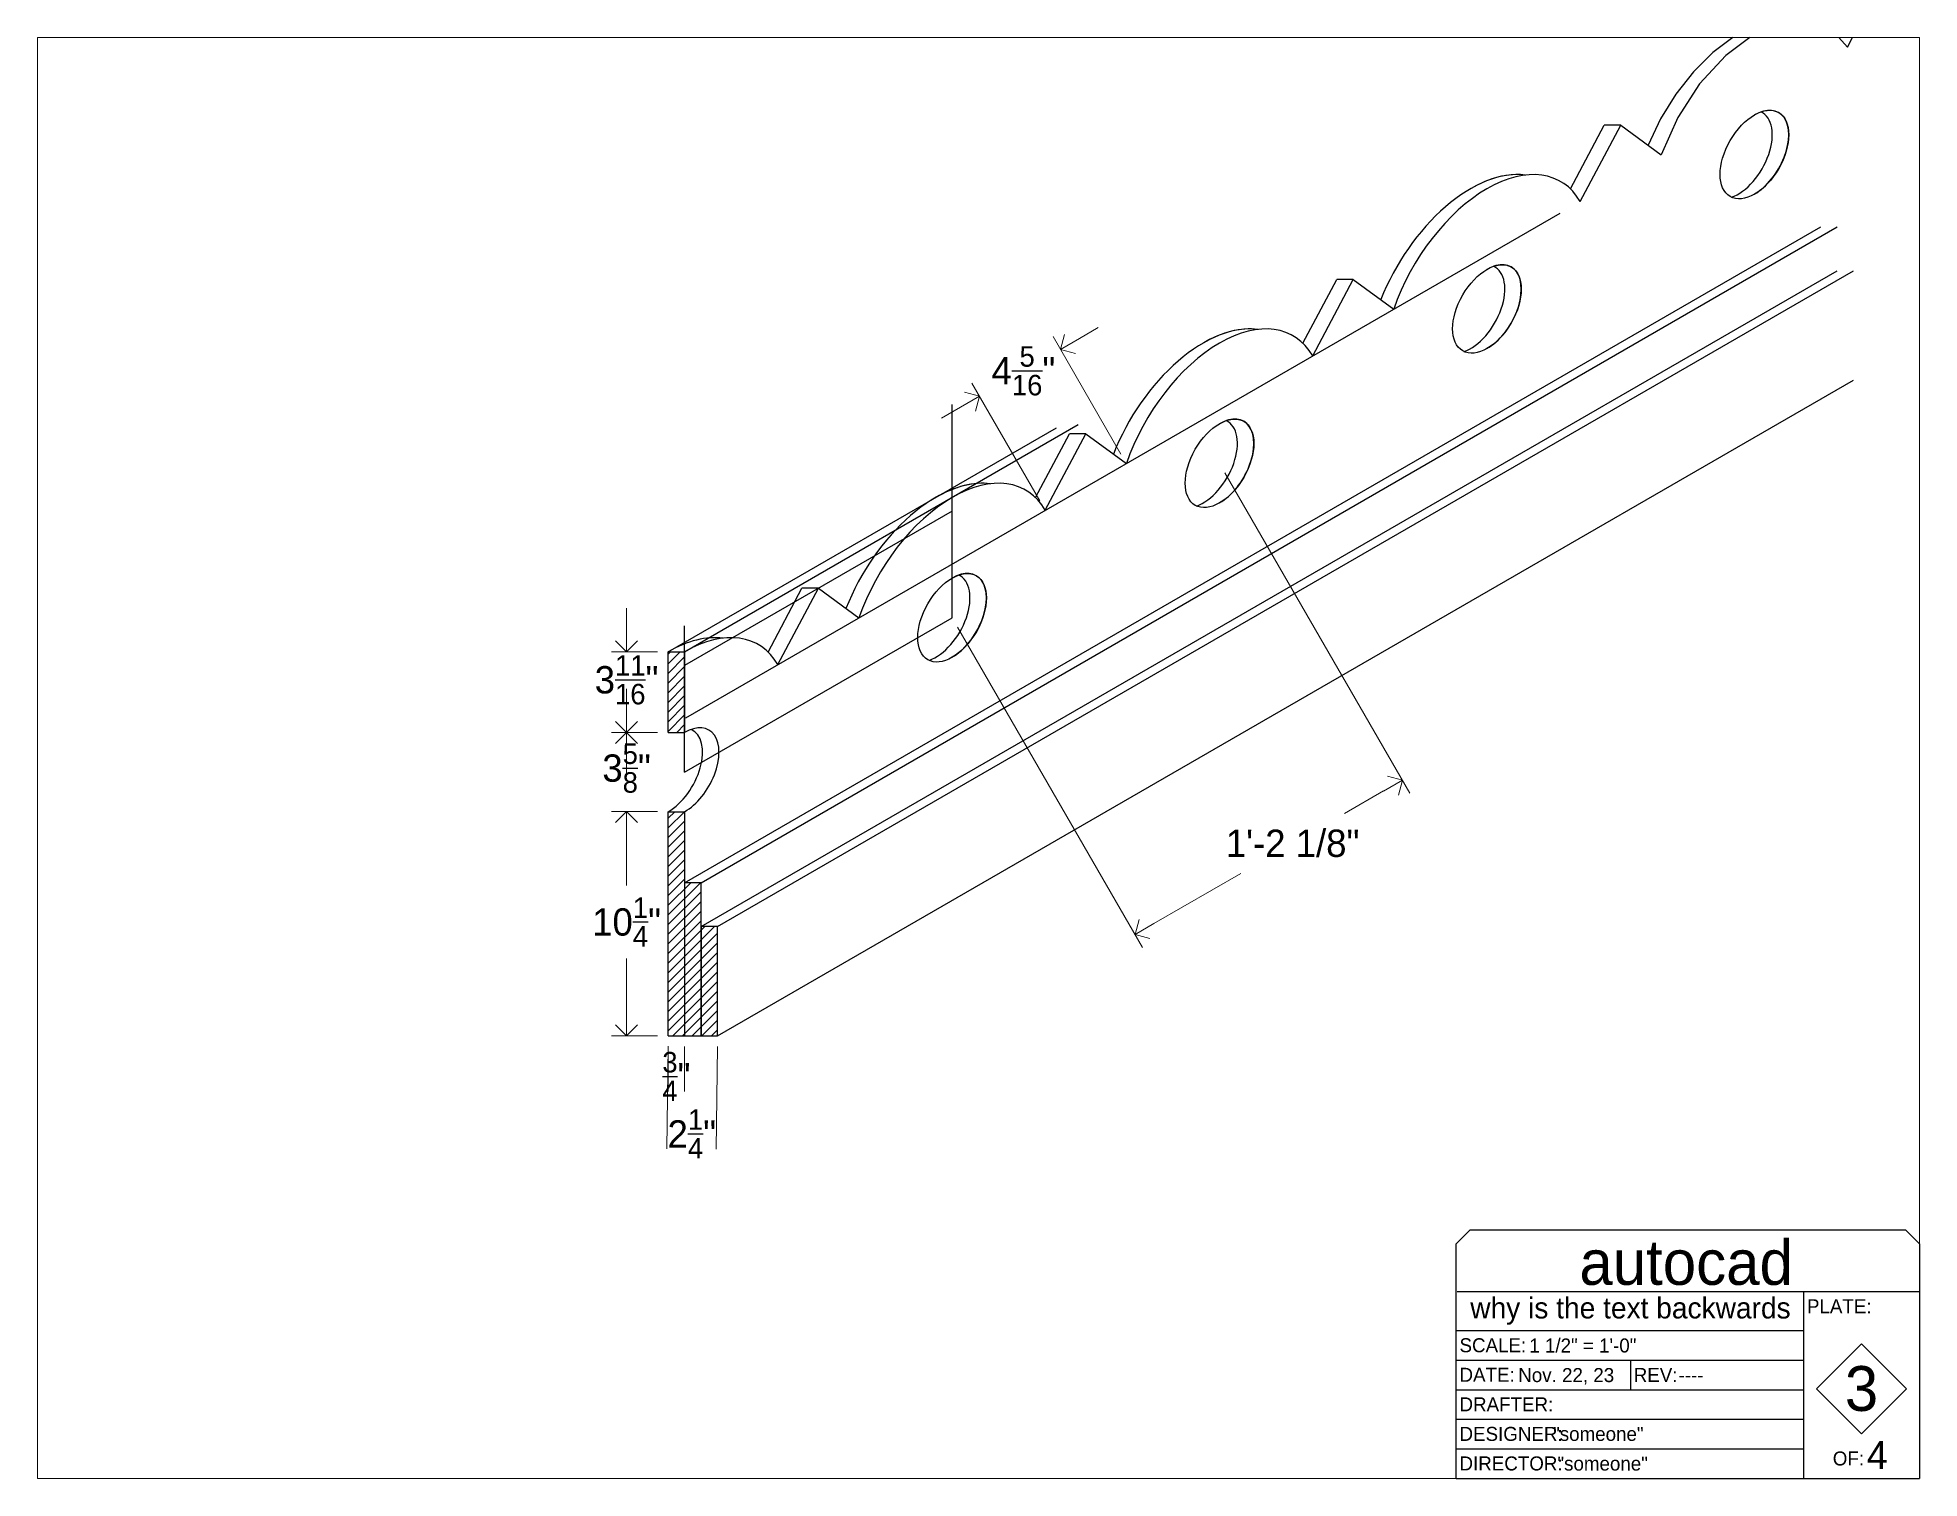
# Paper-space layout 'ground row' of a CAD drawing. Header units: inches. Extents: x 0 to 10.7, y 0 to 8.2.
# The model-space entities are those that its viewports show. They can reach past a viewport. Long polylines and large blocks are cut down to what shows.
import ezdxf

# ---------------------------------------------------------------- set-up
doc = ezdxf.new("R2010")
doc.units = ezdxf.units.IN
doc.header["$MEASUREMENT"] = 0
doc.header["$PDMODE"] = 2
for name, color, linetype in [('Dimension', 1, 'Continuous'), ('Platform -  Framing', 7, 'Continuous'), ('TITLE BLOCK', 7, 'Continuous')]:
    doc.layers.add(name, color=color, linetype=linetype)
doc.layers.add('View Ports', color=7, linetype='Continuous', lineweight=5, plot=False)
doc.layers.add('working lines', color=50, linetype='Continuous', plot=False)
doc.styles.add('1 - CCM', font='nrkis.ttf', dxfattribs={"height": 0.15625})
doc.styles.get("Standard").update_dxf_attribs({"font": 'nrkis.ttf'})
doc.dimstyles.new('paper space', dxfattribs={"dimtxt": 0.15625, "dimasz": 0.125, "dimexe": 0.085938, "dimexo": 0.0625, "dimgap": 0.09, "dimtad": 0, "dimtih": 1, "dimtoh": 1, "dimdec": 4, "dimzin": 0, "dimdsep": 46, "dimlunit": 4, "dimtxsty": '1 - CCM', "dimblk": 'OPEN90', "dimcen": 0.09, "dimclrd": 7, "dimclre": 1, "dimclrt": 1, "dimadec": 1, "dimazin": 0, "dimtfac": 0.75, "dimtdec": 4, "dimtofl": 0, "dimtmove": 0, "dimatfit": 3, "dimldrblk": 'OPEN90', "dimfxl": 1, "dimtolj": 1, "dimtzin": 0, "dimlwd": 13, "dimlwe": 13, "dimarcsym": 1})

# ---------------------------------------------------------------- blocks, each defined once
blk = doc.blocks.new('_Open90')
at = {"color": 0, "linetype": 'ByBlock', "lineweight": -2}
for p, q in [((0, 0), (-1, 0)), ((-0.5, 0.5), (0, 0)), ((0, 0), (-0.5, -0.5))]:
    blk.add_line(p, q, dxfattribs=at)
blk = doc.blocks.new('*D17')
at = {"layer": 'Defpoints', "color": 0, "transparency": 16777216}
for p in [(3.356, 3.808), (3.594, 3.808), (3.594, 2.526)]:
    blk.add_point(p, dxfattribs=at)
at = {"layer": 'Dimension', "color": 1, "lineweight": 13, "transparency": 16777216}
for p, q in [((3.532, 3.808), (3.27, 3.808)), ((3.532, 2.526), (3.27, 2.526))]:
    blk.add_line(p, q, dxfattribs=at)
at = {"layer": 'Dimension', "color": 7, "linetype": 'Continuous', "lineweight": 13, "transparency": 16777216}
for p, q in [((3.356, 3.683), (3.356, 3.385)), ((3.356, 2.651), (3.356, 2.969))]:
    blk.add_line(p, q, dxfattribs=at)
at = {"layer": 'Dimension', "color": 7, "lineweight": 13, "transparency": 16777216, "xscale": 0.125, "yscale": 0.125, "zscale": 0.125}
for p, rotation in [((3.356, 3.808), 90), ((3.356, 2.526), 270)]:
    blk.add_blockref('_Open90', p, dxfattribs=dict(at, rotation=rotation))
at = {"layer": 'Dimension', "color": 1, "transparency": 16777216, "insert": (3.356, 3.177), "char_height": 0.15625, "attachment_point": 5, "style": '1 - CCM'}
blk.add_mtext('\\A1;10{\\H0.75x;\\S1/4;}"', dxfattribs=at)
blk = doc.blocks.new('*D18')
at = {"layer": 'Defpoints', "color": 0, "transparency": 16777216}
for p in [(3.356, 4.261), (3.594, 4.261), (3.594, 3.808)]:
    blk.add_point(p, dxfattribs=at)
at = {"layer": 'Dimension', "color": 7, "linetype": 'Continuous', "lineweight": 13, "transparency": 16777216}
for p, q in [((3.356, 4.386), (3.356, 4.511)), ((3.356, 3.683), (3.356, 3.558))]:
    blk.add_line(p, q, dxfattribs=at)
at = {"layer": 'Dimension', "color": 1, "lineweight": 13, "transparency": 16777216}
for p, q in [((3.532, 4.261), (3.27, 4.261)), ((3.532, 3.808), (3.27, 3.808))]:
    blk.add_line(p, q, dxfattribs=at)
at = {"layer": 'Dimension', "color": 7, "lineweight": 13, "transparency": 16777216, "xscale": 0.125, "yscale": 0.125, "zscale": 0.125}
for p, rotation in [((3.356, 4.261), 270), ((3.356, 3.808), 90)]:
    blk.add_blockref('_Open90', p, dxfattribs=dict(at, rotation=rotation))
at = {"layer": 'Dimension', "color": 1, "transparency": 16777216, "insert": (3.356, 4.057), "char_height": 0.15625, "attachment_point": 5, "style": '1 - CCM'}
blk.add_mtext('\\A1;3{\\H0.75x;\\S5/8;}"', dxfattribs=at)
blk = doc.blocks.new('*D21')
at = {"layer": 'Defpoints', "color": 0, "transparency": 16777216}
for p in [(3.594, 2.529), (3.875, 2.526), (3.869, 1.963)]:
    blk.add_point(p, dxfattribs=at)
at = {"layer": 'Dimension', "color": 1, "lineweight": 13, "transparency": 16777216}
for p, q in [((3.593, 2.467), (3.587, 1.88)), ((3.875, 2.464), (3.868, 1.877))]:
    blk.add_line(p, q, dxfattribs=at)
at = {"layer": 'Dimension', "color": 1, "transparency": 16777216, "insert": (3.729, 1.965), "char_height": 0.15625, "attachment_point": 5, "style": '1 - CCM'}
blk.add_mtext('\\A1;2{\\H0.75x;\\S1/4;}"', dxfattribs=at)
blk = doc.blocks.new('*D23')
at = {"layer": 'Defpoints', "color": 0, "transparency": 16777216}
for p in [(5.373, 6.183), (6.213, 5.799), (5.75, 5.532)]:
    blk.add_point(p, dxfattribs=at)
at = {"layer": 'Dimension', "color": 7, "linetype": 'Continuous', "lineweight": 13, "transparency": 16777216}
for p, q in [((5.945, 6.514), (6.053, 6.576)), ((5.265, 6.121), (5.157, 6.058))]:
    blk.add_line(p, q, dxfattribs=at)
at = {"layer": 'Dimension', "color": 1, "lineweight": 13, "transparency": 16777216}
for p, q in [((6.182, 5.853), (5.794, 6.526)), ((5.718, 5.586), (5.33, 6.258))]:
    blk.add_line(p, q, dxfattribs=at)
at = {"layer": 'Dimension', "color": 7, "lineweight": 13, "transparency": 16777216, "xscale": 0.125, "yscale": 0.125, "zscale": 0.125}
for p, rotation in [((5.837, 6.451), 209.9999999999999), ((5.373, 6.183), 29.99999999999986)]:
    blk.add_blockref('_Open90', p, dxfattribs=dict(at, rotation=rotation))
at = {"layer": 'Dimension', "color": 1, "transparency": 16777216, "insert": (5.625, 6.329), "char_height": 0.15625, "attachment_point": 5, "style": '1 - CCM'}
blk.add_mtext('\\A1;4{\\H0.75x;\\S5/16;}"', dxfattribs=at)
blk = doc.blocks.new('*D25')
at = {"layer": 'Defpoints', "color": 0, "transparency": 16777216}
for p in [(3.594, 2.526), (3.688, 2.526), (3.688, 2.293)]:
    blk.add_point(p, dxfattribs=at)
at = {"layer": 'Dimension', "color": 1, "lineweight": 13, "transparency": 16777216}
for p, q in [((3.594, 2.464), (3.594, 2.207)), ((3.688, 2.464), (3.688, 2.207))]:
    blk.add_line(p, q, dxfattribs=at)
at = {"layer": 'Dimension', "color": 1, "transparency": 16777216, "insert": (3.641, 2.293), "char_height": 0.15625, "attachment_point": 5, "style": '1 - CCM'}
blk.add_mtext('\\A1;{\\H0.75x;\\S3/4;}"', dxfattribs=at)
blk = doc.blocks.new('*D26')
at = {"layer": 'Defpoints', "color": 0, "transparency": 16777216}
for p in [(3.356, 4.722), (3.594, 4.722), (3.594, 4.261)]:
    blk.add_point(p, dxfattribs=at)
at = {"layer": 'Dimension', "color": 7, "linetype": 'Continuous', "lineweight": 13, "transparency": 16777216}
for p, q in [((3.356, 4.847), (3.356, 4.972)), ((3.356, 4.136), (3.356, 4.011))]:
    blk.add_line(p, q, dxfattribs=at)
at = {"layer": 'Dimension', "color": 1, "lineweight": 13, "transparency": 16777216}
for p, q in [((3.532, 4.722), (3.27, 4.722)), ((3.532, 4.261), (3.27, 4.261))]:
    blk.add_line(p, q, dxfattribs=at)
at = {"layer": 'Dimension', "color": 7, "lineweight": 13, "transparency": 16777216, "xscale": 0.125, "yscale": 0.125, "zscale": 0.125}
for p, rotation in [((3.356, 4.722), 270), ((3.356, 4.261), 90)]:
    blk.add_blockref('_Open90', p, dxfattribs=dict(at, rotation=rotation))
at = {"layer": 'Dimension', "color": 1, "transparency": 16777216, "insert": (3.356, 4.562), "char_height": 0.15625, "attachment_point": 5, "style": '1 - CCM'}
blk.add_mtext('\\A1;3{\\H0.75x;\\S11/16;}"', dxfattribs=at)
blk = doc.blocks.new('*D27')
at = {"layer": 'Defpoints', "color": 0, "transparency": 16777216}
for p in [(6.746, 5.8), (5.217, 4.917), (7.792, 3.988)]:
    blk.add_point(p, dxfattribs=at)
at = {"layer": 'Dimension', "color": 1, "lineweight": 13, "transparency": 16777216}
for p, q in [((6.777, 5.746), (7.835, 3.914)), ((5.248, 4.863), (6.306, 3.031))]:
    blk.add_line(p, q, dxfattribs=at)
at = {"layer": 'Dimension', "color": 7, "linetype": 'Continuous', "lineweight": 13, "transparency": 16777216}
for p, q in [((7.684, 3.926), (7.461, 3.797)), ((6.371, 3.168), (6.868, 3.455))]:
    blk.add_line(p, q, dxfattribs=at)
at = {"layer": 'Dimension', "color": 7, "lineweight": 13, "transparency": 16777216, "xscale": 0.125, "yscale": 0.125, "zscale": 0.125}
for p, rotation in [((7.792, 3.988), 30), ((6.263, 3.105), 210)]:
    blk.add_blockref('_Open90', p, dxfattribs=dict(at, rotation=rotation))
at = {"layer": 'Dimension', "color": 1, "transparency": 16777216, "insert": (7.164, 3.626), "char_height": 0.15625, "attachment_point": 5, "style": '1 - CCM'}
blk.add_mtext('\\A1;1\'-2 1/8"', dxfattribs=at)

msp = doc.modelspace()

# ---------------------------------------------------------------- hatches: boundary and pattern name
at = {"layer": 'Platform -  Framing', "transparency": 33554661}
h = msp.add_hatch(dxfattribs=at)
h.set_pattern_fill('ANSI31', color=256, scale=2.5001, style=0)
h.paths.add_polyline_path([(900.142, 394.091), (899.392, 394.091), (899.392, 383.841), (900.142, 383.841), (900.142, 390.841)])
h.paths.add_polyline_path([(900.892, 390.841), (900.142, 390.841), (900.142, 383.841), (900.892, 383.841)])
h.paths.add_polyline_path([(901.642, 388.841), (900.892, 388.841), (900.892, 383.841), (901.642, 383.841)])
h.paths.add_polyline_path([(900.142, 401.404), (899.392, 401.404), (899.392, 397.716), (900.142, 397.716)])

# ---------------------------------------------------------------- linework, layer by layer
at = {"layer": 'Platform -  Framing'}
for p, q in [((942.956, 425.5), (942.206, 425.5)), ((900.142, 390.841), (952.104, 420.841)), ((900.892, 390.841), (952.854, 420.841)), ((900.892, 388.841), (952.854, 418.841)), ((901.642, 388.841), (953.604, 418.841)), ((930.724, 418.437), (929.974, 418.437)), ((901.642, 383.841), (953.604, 413.841)), ((918.491, 411.375), (917.741, 411.375)), ((906.258, 404.312), (905.508, 404.312)), ((899.392, 397.716), (899.392, 401.404)), ((899.392, 401.404), (900.142, 401.404)), ((900.142, 401.404), (900.142, 397.716)), ((899.392, 397.716), (900.142, 397.716)), ((899.392, 383.841), (899.392, 394.091)), ((899.392, 394.091), (900.142, 394.091)), ((900.142, 394.091), (900.142, 390.841)), ((900.892, 390.841), (900.142, 390.841)), ((900.142, 390.841), (900.142, 383.841)), ((900.892, 383.841), (900.892, 390.841)), ((901.642, 388.841), (900.892, 388.841)), ((900.892, 388.841), (900.892, 383.841)), ((901.642, 383.841), (901.642, 388.841)), ((899.392, 383.841), (901.642, 383.841))]:
    msp.add_line(p, q, dxfattribs=at)
for points in [[(952.89, 429.647), (954.439, 432.562)], [(953.334, 429.07), (955.189, 432.562), (957.043, 431.212)], [(940.658, 422.584), (942.206, 425.5)], [(941.102, 422.008), (942.956, 425.5), (944.811, 424.149)], [(928.425, 415.522), (929.974, 418.437)], [(928.869, 414.945), (930.724, 418.437), (932.578, 417.087)], [(916.192, 408.459), (917.741, 411.375)], [(916.636, 407.883), (918.491, 411.375), (920.346, 410.024)], [(903.96, 401.397), (905.508, 404.312)], [(904.404, 400.82), (906.258, 404.312), (908.113, 402.962)]]:
    msp.add_lwpolyline(points, dxfattribs=at)
for centre, major_axis, start_param, end_param in [((948.323, 424.154), (-3.368, -5.834), 9.658392, 11.248008), ((949.073, 424.154), (-3.368, -5.834), 2.819151, 5.034831), ((948.323, 424.154), (-3.368, -5.834), 3.375207, 3.926991), ((949.073, 424.154), (-3.368, -5.834), 2.819151, 3.926991), ((948.323, 424.154), (-1.11, -1.922), 0.592135, 3.192958), ((949.073, 424.154), (-1.11, -1.922), 0.785398, 3.926991), ((936.84, 417.091), (-3.368, -5.834), 2.819151, 5.034831), ((936.84, 417.091), (-3.368, -5.834), 2.819151, 3.926991), ((936.09, 417.091), (-3.368, -5.834), 9.658392, 11.248008), ((936.09, 417.091), (-3.368, -5.834), 9.658392, 11.248008), ((936.09, 417.091), (-3.368, -5.834), 3.375207, 3.926991), ((936.84, 417.091), (-1.11, -1.922), 0.785398, 3.926991), ((936.09, 417.091), (-1.11, -1.922), 0.592135, 3.192958), ((923.857, 410.029), (-3.368, -5.834), 9.658392, 11.248008), ((923.857, 410.029), (-3.368, -5.834), 9.658392, 11.248008), ((924.607, 410.029), (-3.368, -5.834), 2.819151, 5.034831), ((923.857, 410.029), (-3.368, -5.834), 3.375207, 3.926991), ((924.607, 410.029), (-3.368, -5.834), 2.819151, 3.926991), ((923.857, 410.029), (-1.11, -1.922), 0.592135, 3.192958), ((924.607, 410.029), (-1.11, -1.922), 0.785398, 3.926991), ((911.625, 402.966), (-3.368, -5.834), 9.658392, 11.248008), ((912.375, 402.966), (-3.368, -5.834), 2.819151, 5.034831), ((911.625, 402.966), (-3.368, -5.834), 3.375207, 3.926991), ((912.375, 402.966), (-3.368, -5.834), 2.819151, 3.926991), ((911.625, 402.966), (-1.11, -1.922), 0.592135, 3.192958), ((912.375, 402.966), (-1.11, -1.922), 0.785398, 3.926991), ((899.392, 395.904), (-3.368, -5.834), 3.375207, 3.926991), ((900.142, 395.904), (-3.368, -5.834), 2.819151, 3.926991), ((899.392, 395.904), (-1.11, -1.922), 0.785398, 3.192958), ((900.142, 395.904), (-1.11, -1.922), 0.785398, 3.926991)]:
    msp.add_ellipse(centre, major_axis=major_axis, ratio=0.57735, start_param=start_param, end_param=end_param, dxfattribs=at)
for centre in [(949.073, 424.154), (949.073, 424.154), (936.84, 417.091), (936.84, 417.091), (924.607, 410.029), (924.607, 410.029), (912.375, 402.966)]:
    msp.add_ellipse(centre, major_axis=(-1.11, -1.922), ratio=0.57735, dxfattribs=at)
at = {"layer": 'working lines'}
for p, q in [((900.191, 398.388), (940.182, 421.477)), ((912.375, 402.966), (912.375, 412.721)), ((899.392, 401.404), (917.148, 411.655)), ((900.142, 401.404), (918.148, 411.799)), ((912.375, 407.843), (900.142, 400.781)), ((900.142, 395.904), (912.375, 402.966)), ((900.142, 395.904), (900.142, 402.597))]:
    msp.add_line(p, q, dxfattribs=at)

psp = doc.layouts.new('ground row')

# ---------------------------------------------------------------- linework, layer by layer
at = {"layer": 'TITLE BLOCK'}
for p, q in [((8.105183, 1.062837), (10.085951, 1.062837)), ((10.085951, 1.062837), (10.746207, 1.062837)), ((10.085975, -0.004805), (10.085951, 1.062837)), ((8.09939, 0.840011), (10.085957, 0.840011)), ((8.09939, 0.671033), (10.085963, 0.671033)), ((9.095567, 0.671033), (9.095567, 0.502091)), ((8.09939, 0.502056), (10.085969, 0.502127)), ((8.09939, 0.333078), (10.085976, 0.33315)), ((8.099396, 0.164101), (10.085982, 0.164172)), ((8.09939, -0.004877), (10.7474, -0.004781))]:
    psp.add_line(p, q, dxfattribs=at)
for points in [[(8.09939, 1.062837), (8.09939, 1.335612), (8.179543, 1.415765), (10.667247, 1.415765), (10.7474, 1.335612), (10.7474, -0.004781)], [(8.09939, -0.004877), (8.09939, 1.062837)]]:
    psp.add_lwpolyline(points, dxfattribs=at)
psp.add_lwpolyline([(10.416688, 0.764059), (10.159892, 0.507264), (10.416688, 0.250468), (10.673483, 0.507264)], close=True, dxfattribs=at)

# ---------------------------------------------------------------- texts
for s, width, heights, insert, char_height, attachment_point in [('\\pxqc;autocad', 2.64681716, [0], (8.090543, 1.358308), 0.25648865, 1), ('\\pxqc;why is the text backwards', 1.98077469, [0], (9.09557, 0.951637), 0.12022906, 5), ('\\pxql;PLATE:', 0.95850398, [0.166649], (10.104794, 1.019368), 0.0801527, 1), ('\\pxql;SCALE:', 0.0801527, [0.166649], (8.118227, 0.796542), 0.0801527, 1), ('\\pxql;DATE:', 0.3433428, [0.166649], (8.118233, 0.627564), 0.0801527, 1), ('\\pxql;REV:', 0.95850398, [0.166649], (9.593658, 0.586562), 0.0801527, 5), ('3', 0.42098323, [0], (10.416688, 0.507264), 0.256489, 5), ('\\pxql;DRAFTER:', 0.53525202, [0.166649], (8.118221, 0.458587), 0.0801527, 1), ('\\pxql;DESIGNER:', 0.53522773, [0.166649], (8.118245, 0.289609), 0.0801527, 1), ('\\pxql;DIRECTOR:', 0.55985568, [0.166649], (8.118221, 0.120632), 0.0801527, 1), ('\\pxql;OF:', 0.0801527, [0.166649], (10.252409, 0.149047), 0.0801527, 1), ('\\pxql;4', 0.12022906, [0], (10.506781, 0.128185), 0.1603054, 5)]:
    psp.add_mtext_dynamic_manual_height_columns(s, width=width, gutter_width=1.282443, heights=heights, dxfattribs=dict(at, insert=insert, char_height=char_height, attachment_point=attachment_point))
at = {"layer": 'TITLE BLOCK', "char_height": 0.0801527, "attachment_point": 1}
for s, insert in [('\\pxql;1 1/2" = 1\'-0"', (8.517488, 0.795078)), ('Nov. 22, 23', (8.454244, 0.625896)), ('----', (9.370597, 0.625931))]:
    psp.add_mtext(s, dxfattribs=dict(at, insert=insert))
at = {"layer": 'TITLE BLOCK', "char_height": 0.0801527, "width": 2.35294732, "attachment_point": 1}
for insert in [(8.653473, 0.289609), (8.678076, 0.119959)]:
    psp.add_mtext('"someone"', dxfattribs=dict(at, insert=insert))

# ---------------------------------------------------------------- dimensions: what is measured, and where the dimension line sits
at = {"layer": 'Dimension'}
for base, p1, p2, angle, override, picture, middle, dimtype in [((5.373336, 6.183399), (6.213342, 5.799192), (5.749704, 5.53151), 210, {"dimlfac": -8}, '*D23', (5.625466, 6.328967), 161), ((3.355533, 4.721598), (3.594159, 4.260661), (3.594159, 4.721598), 90, {"dimlfac": -8, "dimtmove": 0}, '*D26', (3.355533, 4.562402), 160), ((3.355533, 4.260661), (3.594159, 3.807536), (3.594159, 4.260661), 90, {"dimlfac": -8, "dimtmove": 0}, '*D18', (3.355533, 4.057345), 160), ((3.355533, 3.807536), (3.594159, 2.526286), (3.594159, 3.807536), 90, {"dimlfac": -8, "dimtmove": 0}, '*D17', (3.355533, 3.176611), 160), ((3.869175, 1.963004), (3.594159, 2.529398), (3.875409, 2.526286), 359.3659313, {"dimlfac": -8}, '*D21', (3.72855, 1.96456), 161)]:
    dim = psp.add_linear_dim(base=base, p1=p1, p2=p2, angle=angle, dimstyle='paper space', override=override, dxfattribs=at)
    dim.commit()
    dim.dimension.update_dxf_attribs({"geometry": picture, "text_midpoint": middle, "dimtype": dimtype})
dim = psp.add_linear_dim(base=(7.791891, 3.988293), p1=(5.216985, 4.916911), p2=(6.746061, 5.799723), angle=30, text='1\'-2 1/8"', dimstyle='paper space', override={"dimlfac": -8}, dxfattribs=at)
dim.commit()
dim.dimension.update_dxf_attribs({"geometry": '*D27', "text_midpoint": (7.164394, 3.626007), "dimtype": 161})
dim = psp.add_linear_dim(base=(3.687909, 2.293429), p1=(3.594159, 2.526286), p2=(3.687909, 2.526286), dimstyle='paper space', override={"dimlfac": -8}, dxfattribs=at)
dim.commit()
dim.dimension.update_dxf_attribs({"geometry": '*D25', "text_midpoint": (3.641034, 2.293429), "dimtype": 160})

# ---------------------------------------------------------------- viewports
at = {"layer": 'View Ports'}
psp.add_viewport(center=(5.368013, 4.11472), size=(10.75877, 8.23900248), view_center_point=(913.58295, 396.548617), view_height=65.91201984, dxfattribs=at)

doc.saveas('drawing.dxf')
